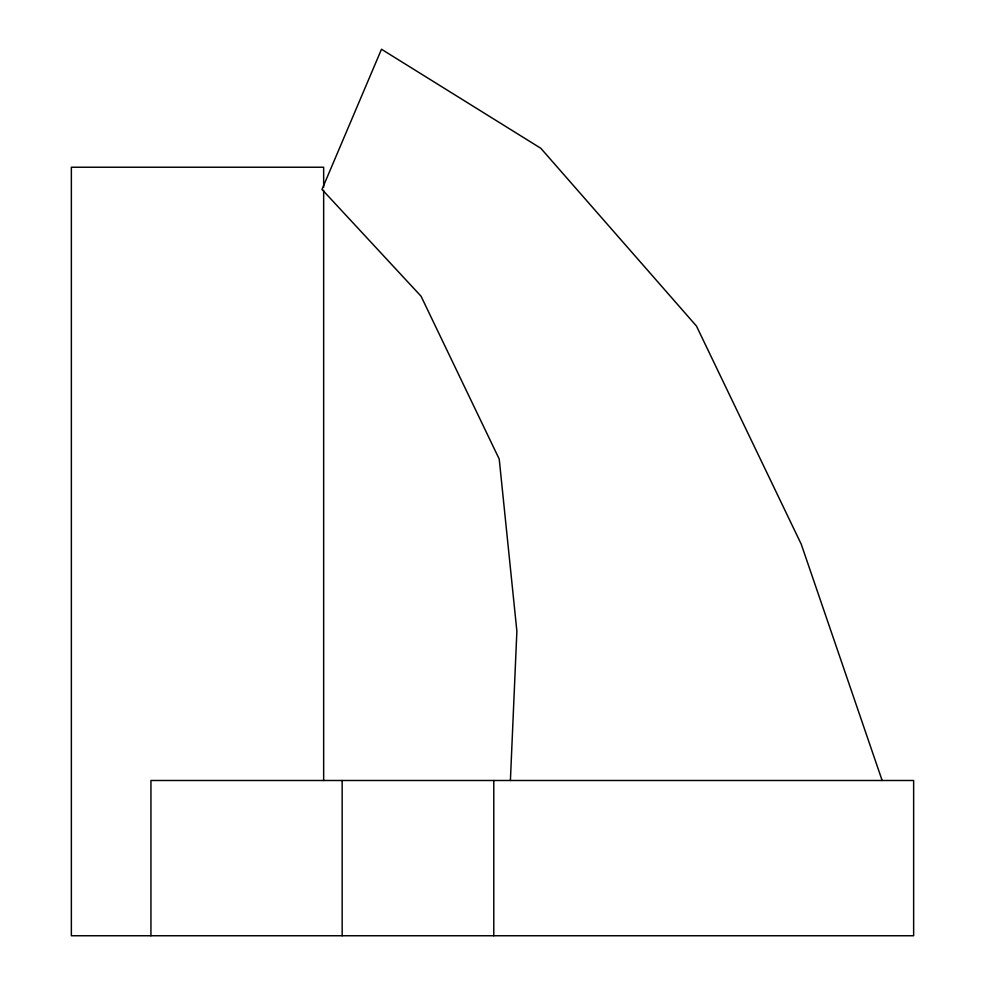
<?xml version="1.0" encoding="UTF-8"?>
<svg xmlns="http://www.w3.org/2000/svg" width="985" height="985" viewBox="0 0 985 985"><rect width="100%" height="100%" fill="white"/><g stroke="black" fill="none" stroke-linecap="round" stroke-linejoin="round"><path stroke-width="1.48" d="M510.402 780.489L516.879 631.225L499.223 459.084L421.051 296.214L321.996 189.416L381.49 49.25L540.827 148.292L696.457 326.047L801.273 544.274L882.141 780.489M493.781 780.489L493.781 935.75M342.164 780.489L342.164 935.75M323.659 187.212L323.659 167.228L71.363 167.228L71.363 935.75L913.637 935.75L913.637 780.489L150.939 780.489L150.939 935.75M323.659 190.29L323.659 780.514"/></g></svg>
